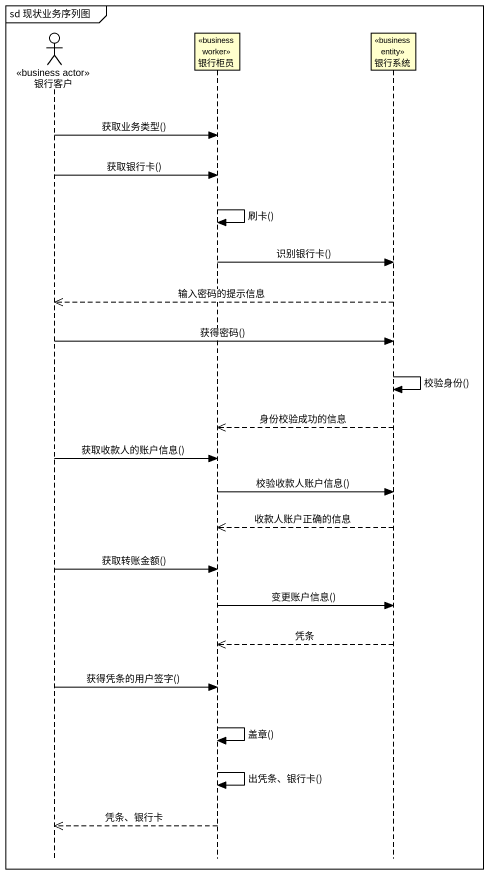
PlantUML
@startuml
mainframe sd 现状业务序列图
hide footbox
actor 银行客户 <<business actor>>
participant 银行柜员 <<business worker>>
participant 银行系统 <<business entity>>

银行客户 -> 银行柜员 : 获取业务类型()
银行客户 -> 银行柜员 : 获取银行卡()
银行柜员 -> 银行柜员 : 刷卡()
银行柜员 -> 银行系统 : 识别银行卡()
银行系统 -->> 银行客户 : 输入密码的提示信息
银行客户 -> 银行系统 : 获得密码()
银行系统 -> 银行系统 : 校验身份()
银行系统 -->> 银行柜员 : 身份校验成功的信息
银行客户 -> 银行柜员 : 获取收款人的账户信息()
银行柜员 -> 银行系统 : 校验收款人账户信息()
银行系统 -->> 银行柜员 : 收款人账户正确的信息
银行客户 -> 银行柜员 : 获取转账金额()
银行柜员 -> 银行系统 : 变更账户信息()
银行系统 -->> 银行柜员 : 凭条
银行客户 -> 银行柜员 : 获得凭条的用户签字()
银行柜员 -> 银行柜员 : 盖章()
银行柜员 -> 银行柜员 : 出凭条、银行卡()
银行柜员 -->> 银行客户 : 凭条、银行卡
@enduml
